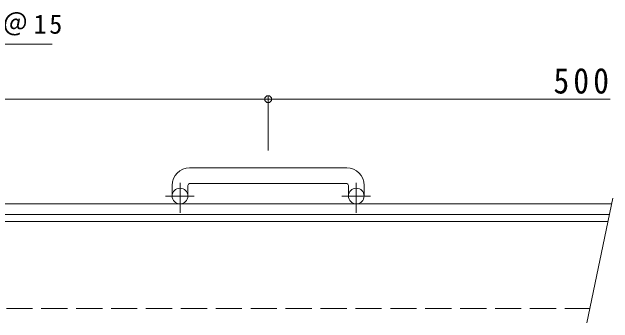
# Model space of a CAD drawing. Units: millimetres at full size, sheet at 1:5; details may follow other scales. Extents: x -790 to 902, y -691 to 651.
# Drawn here: x -167.2 to 177.1, y 393 to 571.2 of the extents above; entities that cross this region are included whole.
import ezdxf

# ---------------------------------------------------------------- set-up
doc = ezdxf.new("R2010")
doc.units = ezdxf.units.MM
doc.header["$LTSCALE"] = 5
doc.header["$PDMODE"] = 32
doc.header["$PDSIZE"] = 4
doc.linetypes.add('CHAIN1', pattern=[8, 5, -1, 1, -1])
doc.linetypes.add('DASHED3', pattern=[4, 3, -1])
for name, color, linetype, lineweight in [('E-1', 2, 'Continuous', 9), ('E-2', 3, 'Continuous', 9), ('E-4', 7, 'Continuous', 9), ('E-5', 7, 'Continuous', 9)]:
    doc.layers.add(name, color=color, linetype=linetype, lineweight=lineweight)
doc.styles.add('ＭＳ ゴシック', font='')
doc.styles.get('ＭＳ ゴシック').set_extended_font_data('MS Gothic')

msp = doc.modelspace()

# ---------------------------------------------------------------- linework, layer by layer
at = {"layer": 'E-1'}
for p, q in [((24.565, 481.85), (-65.434, 481.85)), ((-75.434, 471.85), (-75.434, 465.75)), ((-66.435, 471.85), (-66.435, 465.75)), ((-65.434, 472.849), (24.565, 472.849)), ((25.565, 471.85), (25.565, 465.75)), ((34.565, 471.85), (34.565, 465.75)), ((177.124, 464.595), (162.107, 393.022)), ((-770.434, 461.25), (176.422, 461.25)), ((-770.434, 455.25), (175.163, 455.25))]:
    msp.add_line(p, q, dxfattribs=at)
at = {"layer": 'E-1', "linetype": 'CHAIN1'}
for p, q in [((-70.935, 456.143), (-70.935, 473.24)), ((30.066, 456.143), (30.066, 473.24)), ((-62.772, 465.75), (-79.179, 465.75)), ((38.229, 465.75), (21.822, 465.75))]:
    msp.add_line(p, q, dxfattribs=at)
at = {"layer": 'E-1', "linetype": 'DASHED3'}
msp.add_line((-770.434, 401.25), (163.833, 401.25), dxfattribs=at)
at = {"layer": 'E-1'}
for centre in [(-70.935, 465.75), (30.065, 465.75)]:
    msp.add_circle(centre, 4.5, dxfattribs=at)
for centre, radius, start, end in [((-65.434, 471.85), 10, 90, 180), ((24.565, 471.85), 10, 0, 90), ((-65.434, 471.85), 1, 90, 180), ((24.565, 471.85), 1, 0, 90)]:
    msp.add_arc(centre, radius, start, end, dxfattribs=at)
at = {"layer": 'E-2'}
msp.add_line((-269.435, 451.249), (174.324, 451.249), dxfattribs=at)
at = {"layer": 'E-4'}
for p, q in [((-520.434, 521.25), (-20.434, 521.25)), ((-20.434, 522.75), (-20.434, 491.85)), ((-20.434, 521.25), (175.538, 521.25))]:
    msp.add_line(p, q, dxfattribs=at)
msp.add_point((-20.434, 521.25), dxfattribs=at)
at = {"layer": 'E-5'}
msp.add_line((-352.851, 552.701), (-144.101, 552.701), dxfattribs=at)

# ---------------------------------------------------------------- texts
at = {"layer": 'E-4', "color": 2, "insert": (143.038, 524.25), "char_height": 14.66, "attachment_point": 7, "style": 'ＭＳ ゴシック'}
msp.add_mtext('\\T1.27;\\W0.9;500', dxfattribs=at)
at = {"layer": 'E-5', "insert": (-352.851, 557.701), "char_height": 11, "attachment_point": 7, "style": 'ＭＳ ゴシック'}
msp.add_mtext('\\T1.2;メインバー\\~Ⅰ－５０\\~＠15', dxfattribs=at)

doc.saveas('drawing.dxf')
